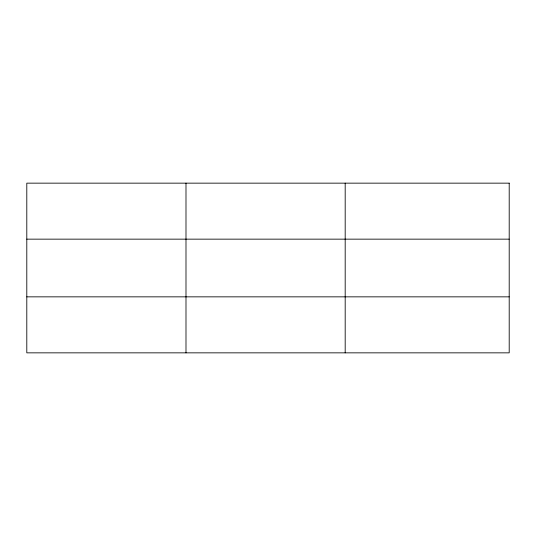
<?xml version="1.0" encoding="UTF-8"?>
<svg xmlns="http://www.w3.org/2000/svg" width="536" height="536" viewBox="0 0 536 536"><rect width="100%" height="100%" fill="white"/><g stroke="black" fill="none" stroke-linecap="round" stroke-linejoin="round"><path stroke-width="0.8" d="M185.992 352.849L185.992 183.151M345.184 352.849L345.184 183.151M26.8 239.15L509.2 239.15M26.8 296.85L509.2 296.85M509.2 183.151L509.2 352.849L26.8 352.849L26.8 183.151L509.2 183.151"/></g></svg>
